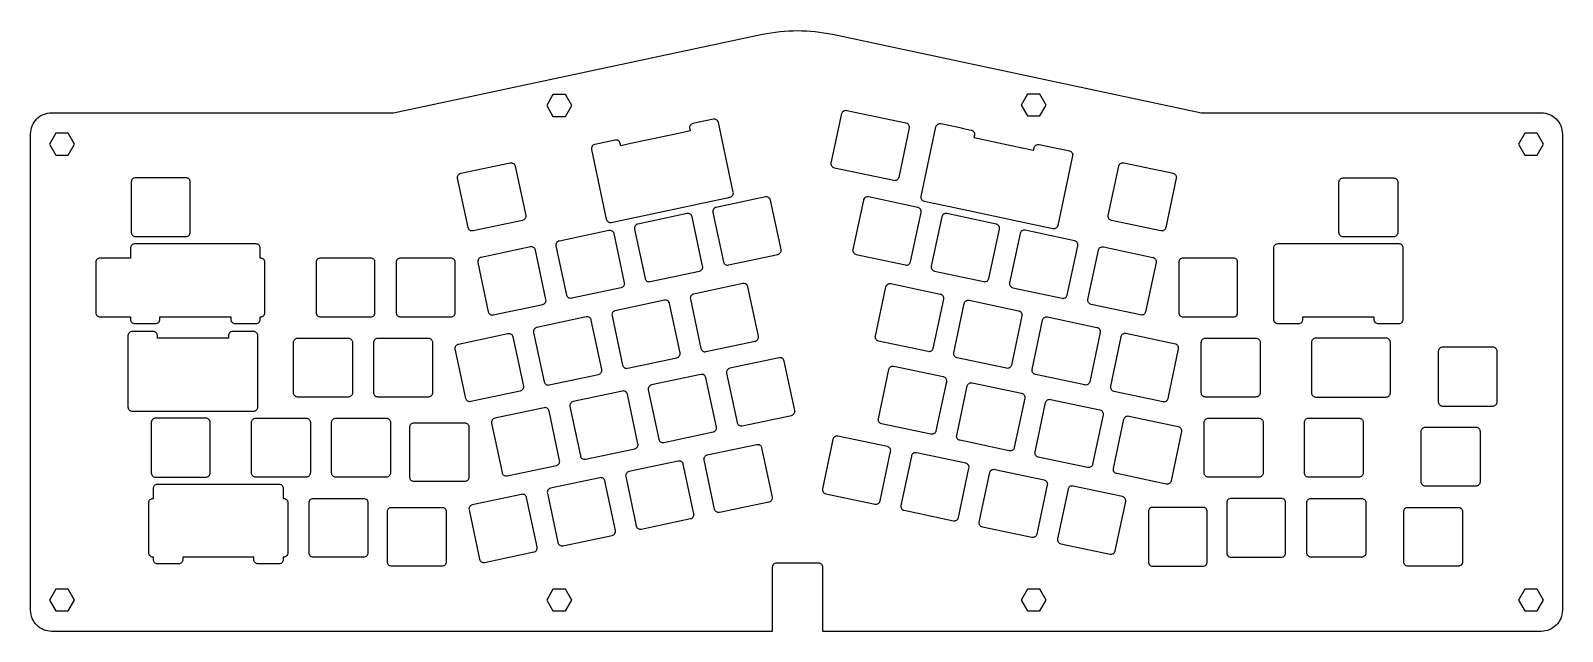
# Model space of a CAD drawing. Header units: millimetres. Extents: x -367 to -3, y 200 to 343.
import ezdxf

# ---------------------------------------------------------------- set-up
doc = ezdxf.new("R2010")
doc.units = ezdxf.units.MM
doc.header["$MEASUREMENT"] = 0

msp = doc.modelspace()

# ---------------------------------------------------------------- linework, layer by layer
for points in [[(-178.82, 199.81), (-178.82, 215.05, 0.414214), (-179.82, 216.05), (-189.82, 216.05, 0.414214), (-190.82, 215.05), (-190.82, 199.81), (-362.19, 199.81, -0.414214), (-367.19, 204.81), (-367.19, 318.15, -0.414214), (-362.19, 323.15), (-280.91, 323.15), (-193.13, 341.81, -0.105104), (-176.5, 341.81), (-88.72, 323.15), (-7.95, 323.15, -0.414214), (-2.95, 318.15), (-2.95, 204.81, -0.414214), (-7.95, 199.81)], [(-210.35, 318.82), (-212.73, 318.31), (-224.47, 315.81), (-226.86, 315.31), (-226.98, 315.88, 0.414214), (-228.16, 316.65), (-233.05, 315.61, 0.414214), (-233.82, 314.42), (-230.3, 297.85, 0.414214), (-229.12, 297.08), (-200.87, 303.09, 0.414215), (-200.1, 304.27), (-203.62, 320.84, 0.414215), (-204.81, 321.61), (-209.7, 320.57, 0.414214), (-210.47, 319.39)], [(-174.3, 322.94, -0.414214), (-173.11, 323.71), (-159.04, 320.72, -0.414214), (-158.27, 319.53), (-160.77, 307.79, -0.414214), (-161.96, 307.02), (-176.02, 310.01, -0.414214), (-176.79, 311.2)], [(-128.76, 314.28, -0.023636), (-128.67, 314.26), (-128.55, 314.84, -0.414214), (-127.36, 315.61), (-122.47, 314.57, -0.023632), (-122.38, 314.55), (-120.18, 314.08, -0.414215), (-119.41, 312.89), (-122.93, 296.32, -0.414215), (-124.12, 295.55), (-152.36, 301.56, -0.023632), (-152.45, 301.58), (-154.65, 302.05, -0.414214), (-155.42, 303.23), (-151.9, 319.8, -0.414214), (-150.71, 320.57), (-145.82, 319.53, -0.023632), (-145.73, 319.51), (-143.53, 319.04, -0.414214), (-142.76, 317.86), (-142.88, 317.28, -0.023636), (-142.79, 317.27), (-131.05, 314.77, -0.023632), (-130.96, 314.75)], [(-249.46, 298.74, -0.414214), (-250.23, 297.55), (-261.97, 295.06, -0.414214), (-263.16, 295.83), (-265.65, 307.57, -0.414214), (-264.88, 308.75), (-253.14, 311.25, -0.414214), (-251.96, 310.48)], [(-110.17, 297.55, -0.414214), (-110.94, 298.74), (-108.45, 310.48, -0.414214), (-107.26, 311.25), (-95.52, 308.75, -0.414214), (-94.75, 307.57), (-97.25, 295.83, -0.414214), (-98.43, 295.06)], [(-342.24, 293.7), (-330.24, 293.7, 0.414214), (-329.24, 294.7), (-329.24, 306.7, 0.414214), (-330.24, 307.7), (-342.24, 307.7, 0.414214), (-343.24, 306.7), (-343.24, 294.7, 0.414214)], [(-56.07, 306.65, -0.414214), (-55.07, 307.65), (-43.07, 307.65, -0.414214), (-42.07, 306.65), (-42.07, 294.65, -0.414214), (-43.07, 293.65), (-55.07, 293.65, -0.414214), (-56.07, 294.65)], [(-204.94, 299.46), (-202.45, 287.72, 0.414214), (-201.26, 286.95), (-189.52, 289.45, 0.414214), (-188.75, 290.63), (-191.25, 302.37, 0.414214), (-192.43, 303.14), (-204.17, 300.65, 0.414214)], [(-156.23, 300.65), (-167.97, 303.14, 0.414214), (-169.16, 302.37), (-171.65, 290.63, 0.414214), (-170.88, 289.45), (-159.14, 286.95, 0.414214), (-157.96, 287.72), (-155.46, 299.46, 0.414214)], [(-211.07, 299.18), (-222.8, 296.68, 0.414214), (-223.57, 295.5), (-221.08, 283.76, 0.414214), (-219.89, 282.99), (-208.16, 285.49, 0.414214), (-207.38, 286.67), (-209.88, 298.41, 0.414214)], [(-152.25, 285.49), (-140.51, 282.99, 0.414214), (-139.32, 283.76), (-136.83, 295.5, 0.414214), (-137.6, 296.68), (-149.34, 299.18, 0.414214), (-150.52, 298.41), (-153.02, 286.67, 0.414214)], [(-229.7, 295.22, -0.414214), (-228.51, 294.45), (-226.02, 282.71, -0.414214), (-226.79, 281.52), (-238.53, 279.03, -0.414214), (-239.71, 279.8), (-242.21, 291.54, -0.414214), (-241.44, 292.72)], [(-131.89, 294.45), (-134.39, 282.71, 0.414214), (-133.61, 281.52), (-121.88, 279.03, 0.414214), (-120.69, 279.8), (-118.2, 291.54, 0.414214), (-118.97, 292.72), (-130.7, 295.22, 0.414214)], [(-336.45, 274.6), (-334.02, 274.6), (-319.58, 274.6), (-319.58, 274.02, 0.414214), (-318.58, 273.02), (-313.58, 273.02, 0.414214), (-312.58, 274.02), (-312.58, 274.6), (-312.49, 274.6, 0.414214), (-311.49, 275.6), (-311.49, 287.6, 0.414214), (-312.49, 288.6), (-312.58, 288.6), (-312.58, 290.96, 0.414214), (-313.58, 291.96), (-342.45, 291.96, 0.414215), (-343.45, 290.96), (-343.45, 288.6), (-350.69, 288.6, 0.414214), (-351.69, 287.6), (-351.69, 275.6, 0.414214), (-350.69, 274.6), (-343.45, 274.6), (-343.45, 274.02, 0.414215), (-342.45, 273.02), (-337.45, 273.02, 0.414214), (-336.45, 274.02)], [(-50.21, 274.6), (-47.77, 274.6), (-47.77, 274.02, 0.414214), (-46.77, 273.02), (-41.77, 273.02, 0.414214), (-40.77, 274.02), (-40.77, 290.96, 0.414214), (-41.77, 291.96), (-70.64, 291.96, 0.414215), (-71.64, 290.96), (-71.64, 274.02, 0.414215), (-70.64, 273.02), (-65.64, 273.02, 0.414214), (-64.64, 274.02), (-64.64, 274.6), (-62.21, 274.6)], [(-298.3, 274.6), (-286.3, 274.6, 0.414214), (-285.3, 275.6), (-285.3, 287.6, 0.414214), (-286.3, 288.6), (-298.3, 288.6, 0.414214), (-299.3, 287.6), (-299.3, 275.6, 0.414214)], [(-266.25, 275.6), (-266.25, 287.6, 0.414214), (-267.25, 288.6), (-279.25, 288.6, 0.414214), (-280.25, 287.6), (-280.25, 275.6, 0.414214), (-279.25, 274.6), (-267.25, 274.6, 0.414214)], [(-244.65, 278.75), (-247.15, 290.49, 0.414214), (-248.33, 291.26), (-260.07, 288.76, 0.414214), (-260.84, 287.58), (-258.35, 275.84, 0.414214), (-257.16, 275.07), (-245.42, 277.56, 0.414214)], [(-114.98, 277.56, -0.414214), (-115.75, 278.75), (-113.26, 290.49, -0.414214), (-112.07, 291.26), (-100.33, 288.76, -0.414214), (-99.56, 287.58), (-102.06, 275.84, -0.414214), (-103.24, 275.07)], [(-94.16, 287.6), (-94.16, 275.6, 0.414214), (-93.16, 274.6), (-81.16, 274.6, 0.414214), (-80.16, 275.6), (-80.16, 287.6, 0.414214), (-81.16, 288.6), (-93.16, 288.6, 0.414214)], [(-206.62, 266.34), (-194.88, 268.84, 0.414214), (-194.11, 270.02), (-196.61, 281.76, 0.414214), (-197.79, 282.53), (-209.53, 280.04, 0.414214), (-210.3, 278.85), (-207.81, 267.11, 0.414214)], [(-165.53, 268.84, -0.414214), (-166.3, 270.02), (-163.81, 281.76, -0.414214), (-162.62, 282.53), (-150.88, 280.04, -0.414214), (-150.11, 278.85), (-152.61, 267.11, -0.414214), (-153.79, 266.34)], [(-228.93, 274.89), (-226.44, 263.15, 0.414214), (-225.25, 262.38), (-213.52, 264.88, 0.414214), (-212.74, 266.06), (-215.24, 277.8, 0.414214), (-216.43, 278.57), (-228.16, 276.07, 0.414214)], [(-132.25, 276.07, -0.414214), (-131.48, 274.89), (-133.97, 263.15, -0.414214), (-135.16, 262.38), (-146.9, 264.88, -0.414214), (-147.67, 266.06), (-145.17, 277.8, -0.414214), (-143.99, 278.57)], [(-247.57, 270.93), (-245.07, 259.19, 0.414214), (-243.89, 258.42), (-232.15, 260.91, 0.414214), (-231.38, 262.1), (-233.87, 273.84, 0.414214), (-235.06, 274.61), (-246.8, 272.11, 0.414214)], [(-113.62, 272.11, -0.414214), (-112.85, 270.93), (-115.34, 259.19, -0.414214), (-116.53, 258.42), (-128.26, 260.91, -0.414214), (-129.04, 262.1), (-126.54, 273.84, -0.414214), (-125.35, 274.61)], [(-320.17, 269.55), (-322.61, 269.55), (-334.61, 269.55), (-337.04, 269.55), (-337.04, 270.14, 0.414214), (-338.04, 271.14), (-343.04, 271.14, 0.414214), (-344.04, 270.14), (-344.04, 253.2, 0.414214), (-343.04, 252.2), (-314.17, 252.2, 0.414215), (-313.17, 253.2), (-313.17, 270.14, 0.414215), (-314.17, 271.14), (-319.17, 271.14, 0.414214), (-320.17, 270.14)], [(-303.66, 255.55, -0.414214), (-304.66, 256.55), (-304.66, 268.55, -0.414214), (-303.66, 269.55), (-291.66, 269.55, -0.414214), (-290.66, 268.55), (-290.66, 256.55, -0.414214), (-291.66, 255.55)], [(-271.61, 256.55, -0.414214), (-272.61, 255.55), (-284.61, 255.55, -0.414214), (-285.61, 256.55), (-285.61, 268.55, -0.414214), (-284.61, 269.55), (-272.61, 269.55, -0.414214), (-271.61, 268.55)], [(-250.01, 258.14, -0.414214), (-250.78, 256.95), (-262.52, 254.46, -0.414214), (-263.71, 255.23), (-266.2, 266.97, -0.414214), (-265.43, 268.15), (-253.69, 270.65, -0.414214), (-252.51, 269.88)], [(-109.63, 256.95), (-97.89, 254.46, 0.414214), (-96.71, 255.23), (-94.21, 266.97, 0.414214), (-94.98, 268.15), (-106.72, 270.65, 0.414214), (-107.91, 269.88), (-110.4, 258.14, 0.414214)], [(-88.81, 268.55, -0.414214), (-87.81, 269.55), (-75.81, 269.55, -0.414214), (-74.81, 268.55), (-74.81, 256.55, -0.414214), (-75.81, 255.55), (-87.81, 255.55, -0.414214), (-88.81, 256.55)], [(-61.61, 255.55), (-44.85, 255.55, 0.414214), (-43.85, 256.55), (-43.85, 268.55, 0.414214), (-44.85, 269.55), (-61.61, 269.55, 0.414214), (-62.61, 268.55), (-62.61, 256.55, 0.414214)], [(-31.45, 253.41), (-19.45, 253.41, 0.414214), (-18.45, 254.41), (-18.45, 266.41, 0.414214), (-19.45, 267.41), (-31.45, 267.41, 0.414214), (-32.45, 266.41), (-32.45, 254.41, 0.414214)], [(-185.49, 252.37), (-187.99, 264.11, 0.414214), (-189.17, 264.88), (-200.91, 262.39, 0.414214), (-201.68, 261.2), (-199.19, 249.46, 0.414214), (-198, 248.69), (-186.26, 251.19, 0.414214)], [(-151.91, 247.48, -0.414214), (-153.09, 246.71), (-164.83, 249.21, -0.414214), (-165.6, 250.39), (-163.11, 262.13, -0.414214), (-161.92, 262.9), (-150.18, 260.41, -0.414214), (-149.41, 259.22)], [(-220.31, 257.24), (-217.82, 245.5, 0.414214), (-216.63, 244.73), (-204.9, 247.23, 0.414214), (-204.12, 248.41), (-206.62, 260.15, 0.414214), (-207.81, 260.92), (-219.54, 258.42, 0.414214)], [(-144.47, 258.17, -0.414214), (-143.29, 258.94), (-131.55, 256.44, -0.414214), (-130.78, 255.26), (-133.27, 243.52, -0.414214), (-134.46, 242.75), (-146.2, 245.25, -0.414214), (-146.97, 246.43)], [(-235.27, 240.77), (-223.53, 243.26, 0.414214), (-222.76, 244.45), (-225.25, 256.19, 0.414214), (-226.44, 256.96), (-238.18, 254.46, 0.414214), (-238.95, 253.28), (-236.45, 241.54, 0.414214)], [(-127.56, 241.28, -0.414214), (-128.34, 242.47), (-125.84, 254.21, -0.414214), (-124.65, 254.98), (-112.92, 252.48, -0.414214), (-112.15, 251.3), (-114.64, 239.56, -0.414214), (-115.83, 238.79)], [(-257.58, 249.32), (-255.09, 237.58, 0.414214), (-253.9, 236.81), (-242.16, 239.3, 0.414214), (-241.39, 240.49), (-243.89, 252.23, 0.414214), (-245.07, 253), (-256.81, 250.5, 0.414214)], [(-325.49, 250.5), (-337.49, 250.5, 0.414214), (-338.49, 249.5), (-338.49, 237.5, 0.414214), (-337.49, 236.5), (-325.49, 236.5, 0.414214), (-324.49, 237.5), (-324.49, 249.5, 0.414214)], [(-300.67, 237.5, -0.414214), (-301.67, 236.5), (-313.67, 236.5, -0.414214), (-314.67, 237.5), (-314.67, 249.5, -0.414214), (-313.67, 250.5), (-301.67, 250.5, -0.414214), (-300.67, 249.5)], [(-295.62, 249.5, -0.414214), (-294.62, 250.5), (-282.62, 250.5, -0.414214), (-281.62, 249.5), (-281.62, 237.5, -0.414214), (-282.62, 236.5), (-294.62, 236.5, -0.414214), (-295.62, 237.5)], [(-275.99, 235.44, -0.414214), (-276.99, 236.44), (-276.99, 248.44, -0.414214), (-275.99, 249.44), (-263.99, 249.44, -0.414214), (-262.99, 248.44), (-262.99, 236.44, -0.414214), (-263.99, 235.44)], [(-108.93, 237.32, -0.414214), (-109.7, 238.51), (-107.21, 250.25, -0.414214), (-106.02, 251.02), (-94.28, 248.52, -0.414214), (-93.51, 247.34), (-96.01, 235.6, -0.414214), (-97.19, 234.83)], [(-87.11, 236.5, -0.414214), (-88.11, 237.5), (-88.11, 249.5, -0.414214), (-87.11, 250.5), (-75.11, 250.5, -0.414214), (-74.11, 249.5), (-74.11, 237.5, -0.414214), (-75.11, 236.5)], [(-51.3, 250.5, -0.414214), (-50.3, 249.5), (-50.3, 237.5, -0.414214), (-51.3, 236.5), (-63.3, 236.5, -0.414214), (-64.3, 237.5), (-64.3, 249.5, -0.414214), (-63.3, 250.5)], [(-36.52, 247.36, -0.414214), (-35.52, 248.36), (-23.52, 248.36, -0.414214), (-22.52, 247.36), (-22.52, 235.36, -0.414214), (-23.52, 234.36), (-35.52, 234.36, -0.414214), (-36.52, 235.36)], [(-194.53, 244.27, -0.414214), (-193.35, 243.5), (-190.85, 231.76, -0.414214), (-191.62, 230.58), (-203.36, 228.08, -0.414214), (-204.55, 228.85), (-207.04, 240.59, -0.414214), (-206.27, 241.78)], [(-176.39, 245.48), (-178.88, 233.74, 0.414214), (-178.11, 232.56), (-166.37, 230.06, 0.414214), (-165.19, 230.83), (-162.69, 242.57, 0.414214), (-163.46, 243.76), (-175.2, 246.25, 0.414214)], [(-144.83, 239.79), (-156.57, 242.29, 0.414214), (-157.75, 241.52), (-160.25, 229.78, 0.414214), (-159.48, 228.6), (-147.74, 226.1, 0.414214), (-146.55, 226.87), (-144.06, 238.61, 0.414214)], [(-213.17, 240.31), (-224.9, 237.81, 0.414214), (-225.67, 236.63), (-223.18, 224.89, 0.414214), (-221.99, 224.12), (-210.26, 226.62, 0.414214), (-209.48, 227.8), (-211.98, 239.54, 0.414214)], [(-127.92, 222.91, -0.414214), (-129.11, 222.14), (-140.84, 224.63, -0.414214), (-141.62, 225.82), (-139.12, 237.56, -0.414214), (-137.93, 238.33), (-126.2, 235.83, -0.414214), (-125.43, 234.65)], [(-306.03, 218.45, -0.414214), (-307.03, 217.45), (-307.11, 217.45), (-307.11, 216.87, -0.414214), (-308.11, 215.87), (-313.11, 215.87, -0.414214), (-314.11, 216.87), (-314.11, 217.45), (-330.99, 217.45), (-330.99, 216.87, -0.414214), (-331.99, 215.87), (-336.99, 215.87, -0.414215), (-337.99, 216.87), (-337.99, 217.45), (-338.08, 217.45, -0.414214), (-339.08, 218.45), (-339.08, 230.45, -0.414214), (-338.08, 231.45), (-337.99, 231.45), (-337.99, 233.81, -0.414215), (-336.99, 234.81), (-308.11, 234.81, -0.414214), (-307.11, 233.81), (-307.11, 231.45), (-307.03, 231.45, -0.414214), (-306.03, 230.45)], [(-231.8, 236.35), (-243.54, 233.85, 0.414214), (-244.31, 232.67), (-241.81, 220.93, 0.414214), (-240.63, 220.16), (-228.89, 222.65, 0.414214), (-228.12, 223.84), (-230.61, 235.58, 0.414214)], [(-109.29, 218.95), (-106.79, 230.69, 0.414214), (-107.56, 231.87), (-119.3, 234.37, 0.414214), (-120.49, 233.6), (-122.98, 221.86, 0.414214), (-122.21, 220.67), (-110.47, 218.18, 0.414214)], [(-287.98, 231.45, -0.414214), (-286.98, 230.45), (-286.98, 218.45, -0.414214), (-287.98, 217.45), (-299.98, 217.45, -0.414214), (-300.98, 218.45), (-300.98, 230.45, -0.414214), (-299.98, 231.45)], [(-262.94, 228.71), (-260.45, 216.97, 0.414214), (-259.26, 216.2), (-247.52, 218.69, 0.414214), (-246.75, 219.88), (-249.25, 231.62, 0.414214), (-250.43, 232.39), (-262.17, 229.89, 0.414214)], [(-82.75, 230.45), (-82.75, 218.45, 0.414214), (-81.75, 217.45), (-69.75, 217.45, 0.414214), (-68.75, 218.45), (-68.75, 230.45, 0.414214), (-69.75, 231.45), (-81.75, 231.45, 0.414214)], [(-49.7, 218.45, -0.414214), (-50.7, 217.45), (-62.7, 217.45, -0.414214), (-63.7, 218.45), (-63.7, 230.45, -0.414214), (-62.7, 231.45), (-50.7, 231.45, -0.414214), (-49.7, 230.45)], [(-268.35, 216.31, -0.414214), (-269.35, 215.31), (-281.35, 215.31, -0.414214), (-282.35, 216.31), (-282.35, 228.31, -0.414214), (-281.35, 229.31), (-269.35, 229.31, -0.414214), (-268.35, 228.31)], [(-88.39, 229.31), (-100.39, 229.31, 0.414214), (-101.39, 228.31), (-101.39, 216.31, 0.414214), (-100.39, 215.31), (-88.39, 215.31, 0.414214), (-87.39, 216.31), (-87.39, 228.31, 0.414214)], [(-26.68, 216.31, -0.414214), (-27.68, 215.31), (-39.68, 215.31, -0.414214), (-40.68, 216.31), (-40.68, 228.31, -0.414214), (-39.68, 229.31), (-27.68, 229.31, -0.414214), (-26.68, 228.31)]]:
    msp.add_lwpolyline(points, format="xyb", close=True)
at = {"linetype": 'Continuous'}
for points in [[(-242.97, 327.48), (-244.47, 324.88), (-242.97, 322.29), (-239.97, 322.29), (-238.47, 324.88), (-239.97, 327.48)], [(-130.17, 327.59), (-131.67, 324.99), (-130.17, 322.39), (-127.17, 322.39), (-125.67, 324.99), (-127.17, 327.59)], [(-361.23, 318.29), (-362.73, 315.69), (-361.23, 313.1), (-358.23, 313.1), (-356.73, 315.69), (-358.23, 318.29)], [(-11.9, 318.29), (-13.4, 315.69), (-11.9, 313.1), (-8.9, 313.1), (-7.4, 315.69), (-8.9, 318.29)], [(-361.23, 209.85), (-362.73, 207.26), (-361.23, 204.66), (-358.23, 204.66), (-356.73, 207.26), (-358.23, 209.85)], [(-242.97, 209.85), (-244.47, 207.26), (-242.97, 204.66), (-239.97, 204.66), (-238.47, 207.26), (-239.97, 209.85)], [(-130.17, 209.85), (-131.67, 207.26), (-130.17, 204.66), (-127.17, 204.66), (-125.67, 207.26), (-127.17, 209.85)], [(-11.9, 209.85), (-13.4, 207.26), (-11.9, 204.66), (-8.9, 204.66), (-7.4, 207.26), (-8.9, 209.85)]]:
    msp.add_lwpolyline(points, close=True, dxfattribs=at)

doc.saveas('drawing.dxf')
